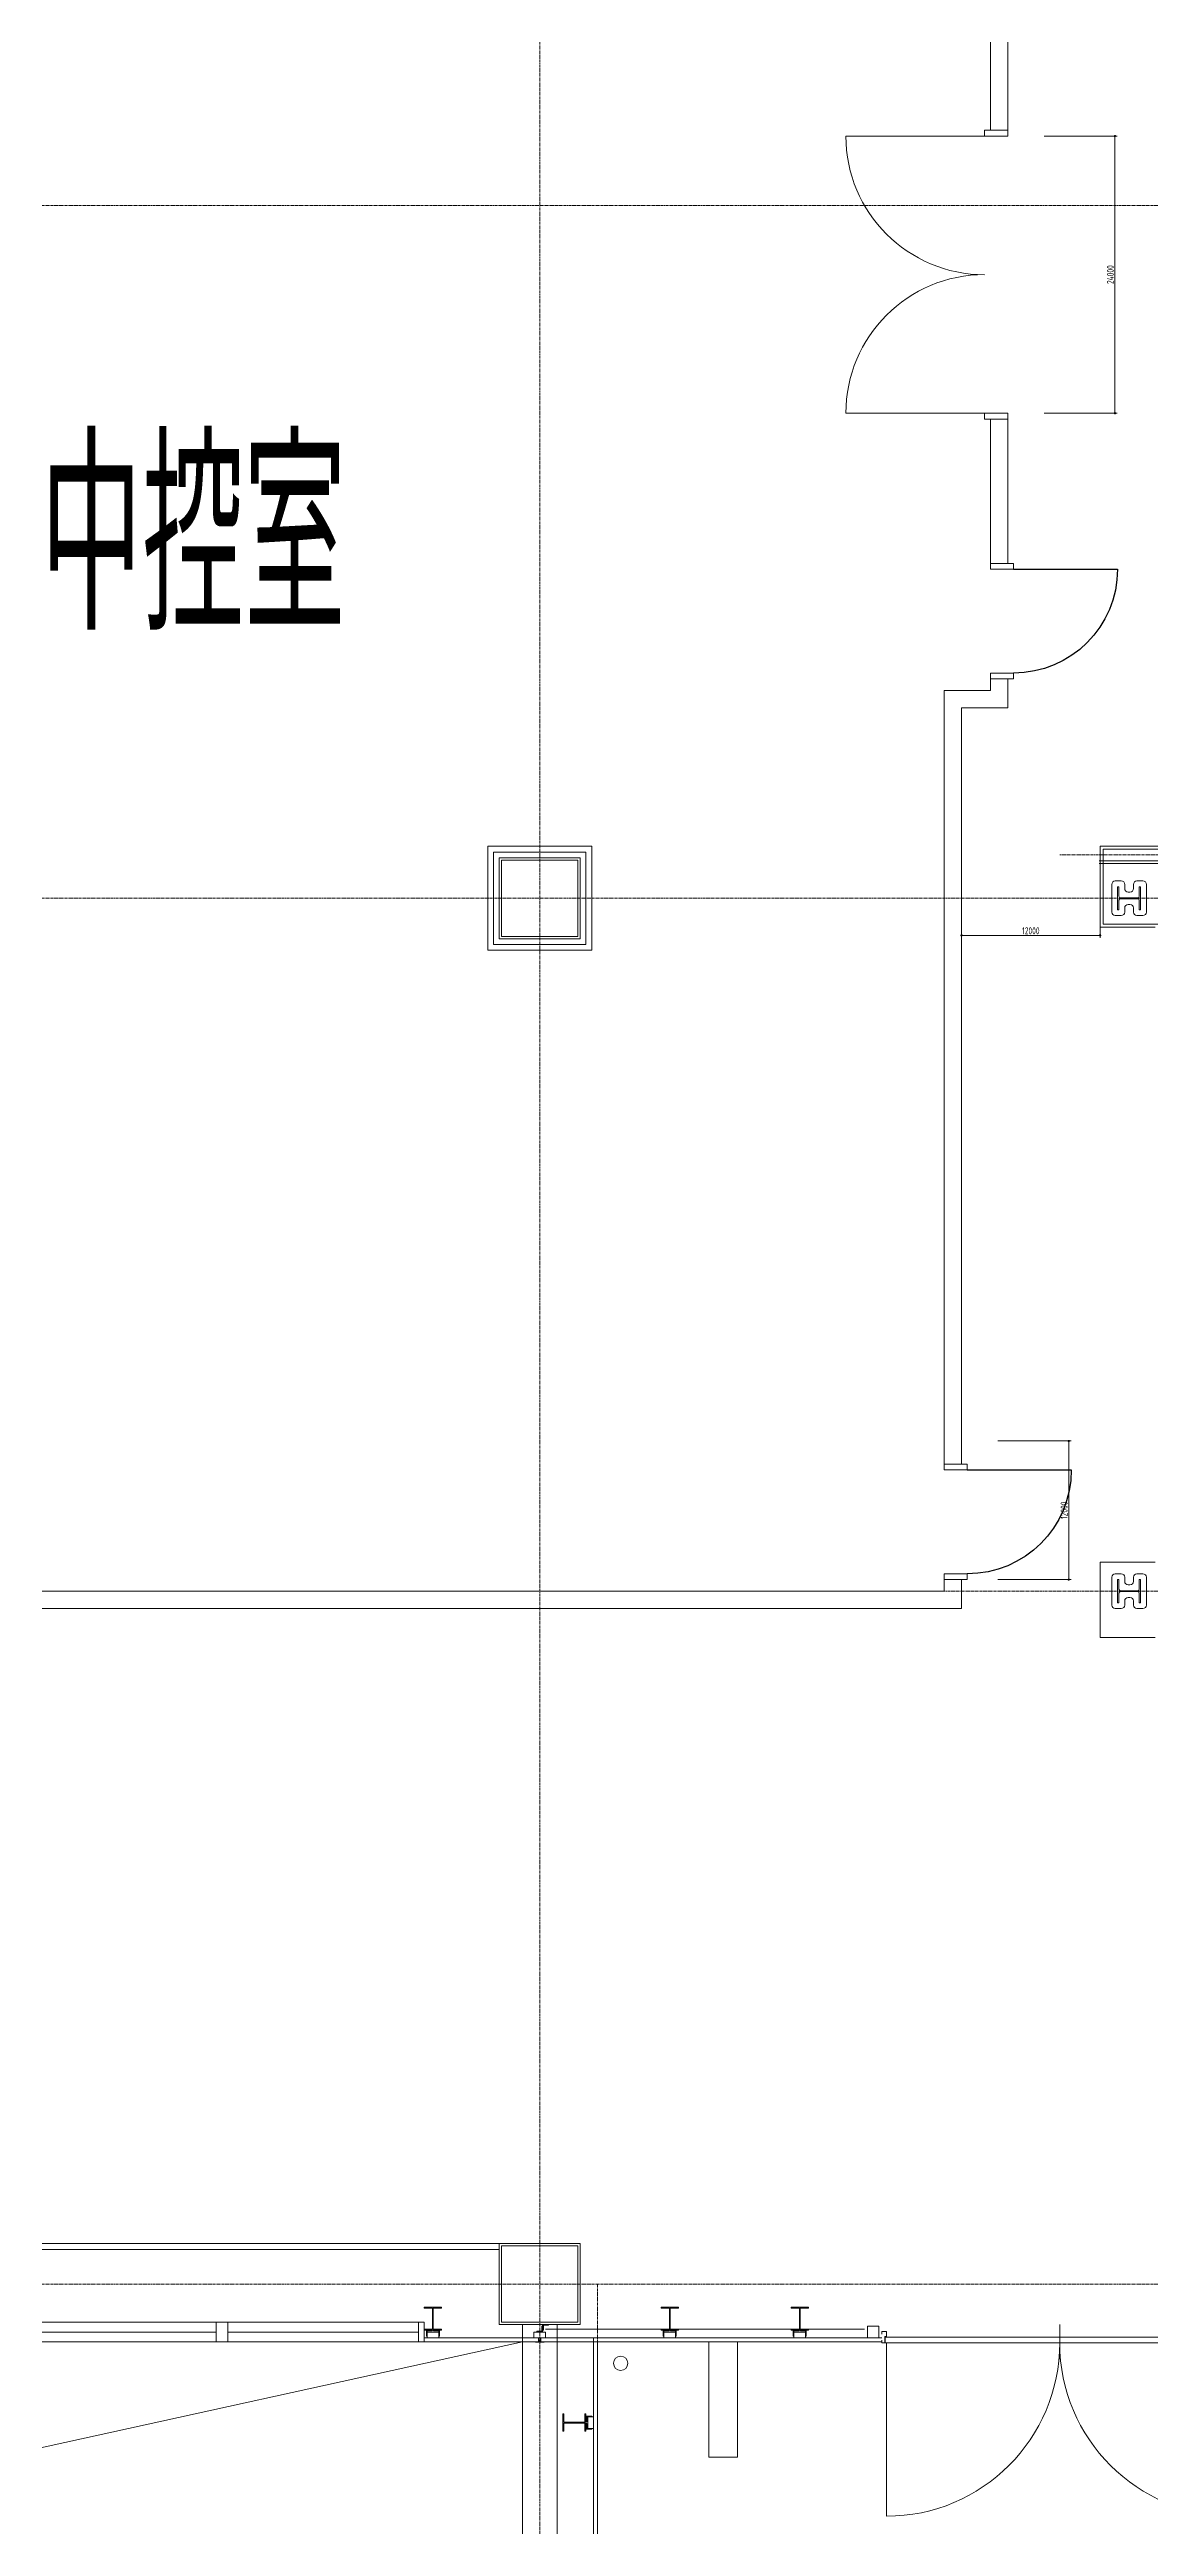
# Model space of a CAD drawing. Extents: x 73996 to 686888, y -9729 to 263202.
# Drawn here: x 503683 to 513210, y 179104 to 200552 of the extents above; entities that cross this region are included whole.
import ezdxf
from ezdxf.enums import TextEntityAlignment as Align

# ---------------------------------------------------------------- set-up
doc = ezdxf.new("R2010")
doc.units = 0
doc.header["$LTSCALE"] = 20
doc.linetypes.add('Data Center Layout_L20$0$CENTER', pattern=[2, 1.25, -0.25, 0.25, -0.25])
doc.layers.add('Data Center Layout_L20$0$A-Door (PH1)', color=252, linetype='Continuous')
doc.layers.add('Data Center Layout_L20$0$MACHINE-DIM', color=252, linetype='Continuous')
for name, color, linetype, lineweight in [('Data Center Layout_L20$0$A-Wall (PH1)', 252, 'Continuous', 0), ('Data Center Layout_L20$0$A-Zone (PH1)', 252, 'Continuous', 0), ('Data Center Layout_L20$0$ARC', 252, 'Continuous', 0), ('Data Center Layout_L20$0$H-SIN', 252, 'Data Center Layout_L20$0$CENTER', 9), ('Data Center Layout_L20$0$K-SIN', 252, 'Data Center Layout_L20$0$CENTER', 9), ('Data Center Layout_L20$0$STEEL1', 252, 'Continuous', 0), ('Data Center Layout_L20$0$SUGATA3', 252, 'Continuous', 0)]:
    doc.layers.add(name, color=color, linetype=linetype, lineweight=lineweight)
doc.styles.add('Data Center Layout_L20$0$ATS', font='monotxt', dxfattribs={"bigfont": 'BIGFONT'})
doc.styles.add('Data Center Layout_L20$0$dim-txt', font='isocp.shx', dxfattribs={"width": 0.7, "bigfont": 'chineset.shx'})
doc.dimstyles.new('Data Center Layout_L20$0$ARCH-dim-200MM', dxfattribs={"dimscale": 200, "dimtxt": 0.3, "dimasz": 0.1, "dimexe": 0.1, "dimexo": 0.1, "dimgap": 0.05, "dimtad": 1, "dimdec": 0, "dimlfac": 10, "dimdsep": 46, "dimtxsty": 'Data Center Layout_L20$0$dim-txt', "dimblk": 'Data Center Layout_L20$0$_Dot', "dimcen": 2, "dimclrd": 256, "dimclre": 256, "dimclrt": 256, "dimadec": 0, "dimazin": 0, "dimtfac": 0.8, "dimtdec": 1, "dimtix": 1, "dimtmove": 2, "dimatfit": 3, "dimldrblk": 'Data Center Layout_L20$0$_ArchTick', "dimfxl": 1, "dimtvp": 1, "dimtolj": 1, "dimlwd": 13, "dimlwe": 9, "dimarcsym": 0})

# ---------------------------------------------------------------- blocks, each defined once
blk = doc.blocks.new('Data Center Layout_L20$0$_Dot')
at = {"layer": 'Data Center Layout_L20$0$MACHINE-DIM', "color": 0, "lineweight": -2}
blk.add_line((-0.5, 0), (-1, 0), dxfattribs=at)
at = {"layer": 'Data Center Layout_L20$0$MACHINE-DIM', "color": 0, "const_width": 0.5}
blk.add_lwpolyline([(-0.25, 0, 1), (0.25, 0, 1)], format="xyb", close=True, dxfattribs=at)
blk = doc.blocks.new('*D99')
at = {"layer": 'Data Center Layout_L20$0$STEEL1', "lineweight": 9, "transparency": 16777216}
for p, q in [((554304, 166646), (554938, 166646)), ((554304, 164246), (554938, 164246))]:
    blk.add_line(p, q, dxfattribs=at)
at = {"layer": 'Data Center Layout_L20$0$STEEL1', "lineweight": 13, "transparency": 16777216}
blk.add_line((554918, 166626), (554918, 164266), dxfattribs=at)
at = {"layer": 'DEFPOINTS', "color": 0, "transparency": 16777216}
for p in [(554284, 166646), (554284, 164246), (554918, 164246)]:
    blk.add_point(p, dxfattribs=at)
at = {"layer": 'Data Center Layout_L20$0$STEEL1', "lineweight": 13, "transparency": 16777216, "xscale": 20, "yscale": 20, "zscale": 20}
for p, rotation in [((554918, 166646), 90), ((554918, 164246), 270)]:
    blk.add_blockref('Data Center Layout_L20$0$_Dot', p, dxfattribs=dict(at, rotation=rotation))
at = {"layer": 'Data Center Layout_L20$0$STEEL1', "transparency": 16777216, "insert": (554878, 165446), "char_height": 60, "attachment_point": 5, "rotation": 90, "style": 'Data Center Layout_L20$0$dim-txt'}
blk.add_mtext('\\A1;24000', dxfattribs=at)
blk = doc.blocks.new('Data Center Layout_L20$0$_ArchTick')
at = {"layer": 'Data Center Layout_L20$0$MACHINE-DIM', "color": 0, "const_width": 0.15}
blk.add_lwpolyline([(-0.5, -0.5), (0.5, 0.5)], dxfattribs=at)
blk = doc.blocks.new('*D101')
at = {"layer": 'Data Center Layout_L20$0$STEEL1', "lineweight": 9, "transparency": 16777216}
for p, q in [((553590, 160140), (553590, 159704)), ((554790, 160140), (554790, 159704))]:
    blk.add_line(p, q, dxfattribs=at)
at = {"layer": 'Data Center Layout_L20$0$STEEL1', "lineweight": 13, "transparency": 16777216}
blk.add_line((553610, 159724), (554770, 159724), dxfattribs=at)
at = {"layer": 'DEFPOINTS', "color": 0, "transparency": 16777216}
for p in [(553590, 160160), (554790, 160160), (554790, 159724)]:
    blk.add_point(p, dxfattribs=at)
at = {"layer": 'Data Center Layout_L20$0$STEEL1', "lineweight": 13, "transparency": 16777216, "xscale": 20, "yscale": 20, "zscale": 20, "rotation": 180}
blk.add_blockref('Data Center Layout_L20$0$_Dot', (553590, 159724), dxfattribs=at)
at = {"layer": 'Data Center Layout_L20$0$STEEL1', "lineweight": 13, "transparency": 16777216, "xscale": 20, "yscale": 20, "zscale": 20}
blk.add_blockref('Data Center Layout_L20$0$_Dot', (554790, 159724), dxfattribs=at)
at = {"layer": 'Data Center Layout_L20$0$STEEL1', "transparency": 16777216, "insert": (554190, 159764), "char_height": 60, "attachment_point": 5, "style": 'Data Center Layout_L20$0$dim-txt'}
blk.add_mtext('\\A1;12000', dxfattribs=at)
blk = doc.blocks.new('*D102')
at = {"layer": 'Data Center Layout_L20$0$STEEL1', "lineweight": 9, "transparency": 16777216}
for p, q in [((553904, 155346), (554538, 155346)), ((553904, 154146), (554538, 154146))]:
    blk.add_line(p, q, dxfattribs=at)
at = {"layer": 'Data Center Layout_L20$0$STEEL1', "lineweight": 13, "transparency": 16777216}
blk.add_line((554518, 155326), (554518, 154166), dxfattribs=at)
at = {"layer": 'DEFPOINTS', "color": 0, "transparency": 16777216}
for p in [(553884, 155346), (553884, 154146), (554518, 154146)]:
    blk.add_point(p, dxfattribs=at)
at = {"layer": 'Data Center Layout_L20$0$STEEL1', "lineweight": 13, "transparency": 16777216, "xscale": 20, "yscale": 20, "zscale": 20}
for p, rotation in [((554518, 155346), 90), ((554518, 154146), 270)]:
    blk.add_blockref('Data Center Layout_L20$0$_Dot', p, dxfattribs=dict(at, rotation=rotation))
at = {"layer": 'Data Center Layout_L20$0$STEEL1', "transparency": 16777216, "insert": (554478, 154746), "char_height": 60, "attachment_point": 5, "rotation": 90, "style": 'Data Center Layout_L20$0$dim-txt'}
blk.add_mtext('\\A1;12000', dxfattribs=at)
blk = doc.blocks.new('Data Center Layout_L20$0$X-NFAB-UPS_L10$0$A$C65aec59f')
at = {"lineweight": 0}
for p, q in [((0, 1200), (-1200, 1200)), ((0, 1250), (20, 1250)), ((0, 1250), (0, 1200)), ((200, 1250), (0, 1250)), ((0, 1250), (20, 1250)), ((0, 1250), (20, 1250)), ((0, 1200), (200, 1200)), ((20, 1250), (180, 1250)), ((20, 1250), (180, 1250)), ((20, 1250), (180, 1250)), ((180, 1250), (200, 1250)), ((180, 1250), (200, 1250)), ((180, 1250), (200, 1250)), ((200, 1200), (200, 1250)), ((0, -1200), (-1200, -1200)), ((200, -1200), (0, -1200)), ((0, -1200), (0, -1250)), ((0, -1250), (20, -1250)), ((0, -1250), (200, -1250)), ((0, -1250), (20, -1250)), ((0, -1250), (20, -1250)), ((20, -1250), (180, -1250)), ((20, -1250), (180, -1250)), ((20, -1250), (180, -1250)), ((180, -1250), (200, -1250)), ((180, -1250), (200, -1250)), ((180, -1250), (200, -1250)), ((200, -1250), (200, -1200))]:
    blk.add_line(p, q, dxfattribs=at)
for centre, major_axis in [((0, 1200), (-849, 849)), ((0, -1200), (849, 849))]:
    blk.add_ellipse(centre, major_axis=major_axis, ratio=1, start_param=0.785398, end_param=2.356194, dxfattribs=at)
blk = doc.blocks.new('Data Center Layout_L20$0$X-NFAB-UPS_L10$0$A$C01469983')
at = {"lineweight": 0}
for p, q in [((-180, 0), (-200, 0)), ((-200, 0), (-200, -50)), ((0, 0), (-200, 0)), ((-180, 0), (-200, 0)), ((-180, 0), (-200, 0)), ((-20, 0), (-180, 0)), ((-20, 0), (-180, 0)), ((-20, 0), (-180, 0)), ((0, 0), (-20, 0)), ((0, 0), (-20, 0)), ((0, 0), (-20, 0)), ((0, -50), (0, 0)), ((-200, -50), (0, -50)), ((0, -950), (-200, -950)), ((-200, -950), (-200, -1000)), ((-180, -1000), (-200, -1000)), ((-200, -1000), (0, -1000)), ((-180, -1000), (-200, -1000)), ((-180, -1000), (-200, -1000)), ((-20, -1000), (-180, -1000)), ((-20, -1000), (-180, -1000)), ((-20, -1000), (-180, -1000)), ((0, -1000), (-20, -1000)), ((0, -1000), (-20, -1000)), ((0, -1000), (-20, -1000)), ((0, -1000), (0, -950))]:
    blk.add_line(p, q, dxfattribs=at)
blk.add_line((-200, -50), (-1100, -50))
at = {"lineweight": 0, "flags": 128}
blk.add_lwpolyline([(0, 0), (0, 100)], dxfattribs=at)
blk.add_arc((-200, -50), 900, 180, 270)
blk = doc.blocks.new('Data Center Layout_L20$0$A$C80dc7663')
at = {"layer": 'Data Center Layout_L20$0$A-Wall (PH1)'}
for points in [[(553840.24, 171020.59), (553990.24, 171020.59), (553990.24, 166695.59), (553840.24, 166695.59)], [(553840.24, 164195.59), (553990.24, 164195.59), (553990.24, 162945.59), (553840.24, 162945.59)], [(553990.24, 161945.59), (553990.24, 161695.59), (553590.24, 161695.59), (553590.24, 155145.59), (553440.24, 155145.59), (553440.24, 161845.59), (553840.24, 161845.59), (553840.24, 161945.59)]]:
    blk.add_lwpolyline(points, close=True, dxfattribs=at)
blk.add_lwpolyline([(540940.24, 159595.59), (540940.24, 154045.59), (553440.24, 154045.59), (553440.24, 154145.59), (553590.24, 154145.59), (553590.24, 153895.59), (540790.24, 153895.59), (540790.24, 159595.59)], dxfattribs=at)
at = {"layer": 'Data Center Layout_L20$0$ARC'}
for p, q in [((554790.24, 160495.59), (554790.24, 159795.59)), ((555491.54, 160470.59), (554815.24, 160470.59)), ((554815.24, 160470.59), (554815.24, 159820.59)), ((555491.54, 160370.59), (554780.24, 160370.59)), ((554780.24, 160345.59), (555491.54, 160345.59)), ((554890.24, 160165.59), (554890.24, 159925.59)), ((554920.24, 160195.59), (554972.24, 160195.59)), ((554940.24, 160145.59), (554940.24, 159945.59)), ((554940.24, 160145.59), (554952.24, 160145.59)), ((554952.24, 160145.59), (554952.24, 160062.59)), ((554952.24, 160028.59), (554952.24, 159945.59)), ((554965.24, 160049.59), (555115.24, 160049.59)), ((554965.24, 160041.59), (555115.24, 160041.59)), ((555002.24, 160165.59), (555002.24, 160129.59)), ((555032.24, 160099.59), (555048.24, 160099.59)), ((555078.24, 160165.59), (555078.24, 160129.59)), ((555108.24, 160195.59), (555160.24, 160195.59)), ((555128.24, 160145.59), (555128.24, 160062.59)), ((555128.24, 160145.59), (555140.24, 160145.59)), ((555128.24, 160028.59), (555128.24, 159945.59)), ((555140.24, 160145.59), (555140.24, 159945.59)), ((555190.24, 160165.59), (555190.24, 159925.59)), ((555265.24, 159795.59), (554790.24, 159795.59)), ((555290.24, 159820.59), (554815.24, 159820.59)), ((554920.24, 159895.59), (554972.24, 159895.59)), ((554940.24, 159945.59), (554952.24, 159945.59)), ((555002.24, 159961.59), (555002.24, 159925.59)), ((555032.24, 159991.59), (555048.24, 159991.59)), ((555078.24, 159961.59), (555078.24, 159925.59)), ((555108.24, 159895.59), (555160.24, 159895.59)), ((555128.24, 159945.59), (555140.24, 159945.59)), ((554790.24, 154295.59), (554790.24, 153645.59)), ((555265.24, 154295.59), (554790.24, 154295.59)), ((554890.24, 154165.59), (554890.24, 153925.59)), ((554920.24, 154195.59), (554972.24, 154195.59)), ((554940.24, 154145.59), (554940.24, 153945.59)), ((554940.24, 154145.59), (554952.24, 154145.59)), ((554952.24, 154145.59), (554952.24, 154062.59)), ((554952.24, 154028.59), (554952.24, 153945.59)), ((554965.24, 154049.59), (555115.24, 154049.59)), ((554965.24, 154041.59), (555115.24, 154041.59)), ((555002.24, 154165.59), (555002.24, 154129.59)), ((555032.24, 154099.59), (555048.24, 154099.59)), ((555078.24, 154165.59), (555078.24, 154129.59)), ((555108.24, 154195.59), (555160.24, 154195.59)), ((555128.24, 154145.59), (555128.24, 154062.59)), ((555128.24, 154145.59), (555140.24, 154145.59)), ((555128.24, 154028.59), (555128.24, 153945.59)), ((555140.24, 154145.59), (555140.24, 153945.59)), ((555190.24, 154165.59), (555190.24, 153925.59)), ((554920.24, 153895.59), (554972.24, 153895.59)), ((554940.24, 153945.59), (554952.24, 153945.59)), ((555002.24, 153961.59), (555002.24, 153925.59)), ((555032.24, 153991.59), (555048.24, 153991.59)), ((555078.24, 153961.59), (555078.24, 153925.59)), ((555108.24, 153895.59), (555160.24, 153895.59)), ((555128.24, 153945.59), (555140.24, 153945.59)), ((555265.24, 153645.59), (554790.24, 153645.59)), ((541940.24, 147715.59), (548940.24, 147715.59)), ((545490.24, 147630.59), (547140.24, 147630.59)), ((547140.24, 147715.59), (547140.24, 147545.59)), ((547240.24, 147715.59), (547240.24, 147545.59)), ((547240.24, 147630.59), (548890.24, 147630.59)), ((548890.24, 147545.59), (548890.24, 147715.59)), ((548940.24, 147545.59), (548940.24, 147715.59)), ((548940.24, 147580.59), (552900.24, 147580.59)), ((549790.24, 147695.59), (549790.24, 140395.59)), ((550090.24, 147695.59), (550090.24, 140395.59)), ((550404.78, 138830.59), (550404.78, 147580.59)), ((517290.24, 140395.59), (549790.24, 147545.59)), ((548940.24, 147545.59), (541940.24, 147545.59)), ((548940.24, 147545.59), (552900.24, 147545.59)), ((550440.24, 138795.59), (550440.24, 147545.59)), ((552940.24, 146035.59), (552940.24, 147535.59))]:
    blk.add_line(p, q, dxfattribs=at)
at = {"layer": 'Data Center Layout_L20$0$ARC', "linetype": 'Continuous'}
for p, q in [((555491.54, 160495.59), (554790.24, 160495.59)), ((549590.24, 148395.59), (541290.24, 148395.59)), ((549590.24, 148345.59), (541290.24, 148345.59)), ((554440.24, 147395.59), (554440.24, 147695.59))]:
    blk.add_line(p, q, dxfattribs=at)
at = {"layer": 'Data Center Layout_L20$0$ARC'}
for points in [[(550390.24, 160495.59), (550390.24, 159595.59), (549490.24, 159595.59), (549490.24, 160495.59)], [(549540.24, 160445.59), (550340.24, 160445.59), (550340.24, 159645.59), (549540.24, 159645.59)], [(549590.24, 159695.59), (549590.24, 160395.59), (550290.24, 160395.59), (550290.24, 159695.59)], [(549610.24, 160375.59), (550270.24, 160375.59), (550270.24, 159715.59), (549610.24, 159715.59)], [(549590.24, 147695.59), (549590.24, 148395.59), (550290.24, 148395.59), (550290.24, 147695.59)], [(549610.24, 147715.59), (549610.24, 148375.59), (550270.24, 148375.59), (550270.24, 147715.59)], [(548940.24, 147645.59), (549090.24, 147645.59), (549090.24, 147654.59), (549018.24, 147654.59), (549018.24, 147836.59), (549090.24, 147836.59), (549090.24, 147845.59), (548940.24, 147845.59), (548940.24, 147836.59), (549012.24, 147836.59), (549012.24, 147654.59), (548940.24, 147654.59)], [(550990.24, 147645.59), (551140.24, 147645.59), (551140.24, 147654.59), (551068.24, 147654.59), (551068.24, 147836.59), (551140.24, 147836.59), (551140.24, 147845.59), (550990.24, 147845.59), (550990.24, 147836.59), (551062.24, 147836.59), (551062.24, 147654.59), (550990.24, 147654.59)], [(552115.24, 147645.59), (552265.24, 147645.59), (552265.24, 147654.59), (552193.24, 147654.59), (552193.24, 147836.59), (552265.24, 147836.59), (552265.24, 147845.59), (552115.24, 147845.59), (552115.24, 147836.59), (552187.24, 147836.59), (552187.24, 147654.59), (552115.24, 147654.59)], [(548959.24, 147595.59), (548959.24, 147645.59), (549009.24, 147645.59), (549009.24, 147639.59), (548965.24, 147639.59), (548965.24, 147595.59)], [(548965.24, 147630.59), (549065.24, 147630.59), (549065.24, 147580.59), (548965.24, 147580.59)], [(549071.24, 147595.59), (549071.24, 147645.59), (549021.24, 147645.59), (549021.24, 147639.59), (549065.24, 147639.59), (549065.24, 147595.59)], [(549890.24, 147630.59), (549990.24, 147630.59), (549990.24, 147580.59), (549890.24, 147580.59)], [(549915.24, 147630.59), (549965.24, 147630.59), (549965.24, 147680.59), (549959.24, 147680.59), (549959.24, 147636.59), (549915.24, 147636.59)], [(549930.24, 147545.59), (549950.24, 147545.59), (549950.24, 147580.59), (549930.24, 147580.59)], [(549965.24, 147645.59), (549965.24, 147695.59), (550015.24, 147695.59), (550015.24, 147689.59), (549971.24, 147689.59), (549971.24, 147645.59)], [(551009.24, 147595.59), (551009.24, 147645.59), (551059.24, 147645.59), (551059.24, 147639.59), (551015.24, 147639.59), (551015.24, 147595.59)], [(551015.24, 147630.59), (551115.24, 147630.59), (551115.24, 147580.59), (551015.24, 147580.59)], [(551121.24, 147595.59), (551121.24, 147645.59), (551071.24, 147645.59), (551071.24, 147639.59), (551115.24, 147639.59), (551115.24, 147595.59)], [(552134.24, 147595.59), (552134.24, 147645.59), (552184.24, 147645.59), (552184.24, 147639.59), (552140.24, 147639.59), (552140.24, 147595.59)], [(552140.24, 147630.59), (552240.24, 147630.59), (552240.24, 147580.59), (552140.24, 147580.59)], [(552246.24, 147595.59), (552246.24, 147645.59), (552196.24, 147645.59), (552196.24, 147639.59), (552240.24, 147639.59), (552240.24, 147595.59)], [(552775.24, 147680.59), (552875.24, 147680.59), (552875.24, 147580.59), (552775.24, 147580.59)], [(552930.24, 147535.59), (554440.24, 147535.59), (554440.24, 147585.59), (552930.24, 147585.59)], [(555950.24, 147535.59), (554440.24, 147535.59), (554440.24, 147585.59), (555950.24, 147585.59)], [(550340.24, 146770.59), (550340.24, 146920.59), (550331.24, 146920.59), (550331.24, 146848.59), (550149.24, 146848.59), (550149.24, 146920.59), (550140.24, 146920.59), (550140.24, 146770.59), (550149.24, 146770.59), (550149.24, 146842.59), (550331.24, 146842.59), (550331.24, 146770.59)], [(550390.24, 146901.59), (550340.24, 146901.59), (550340.24, 146851.59), (550346.24, 146851.59), (550346.24, 146895.59), (550390.24, 146895.59)], [(550390.24, 146789.59), (550340.24, 146789.59), (550340.24, 146839.59), (550346.24, 146839.59), (550346.24, 146795.59), (550390.24, 146795.59)], [(550355.24, 146795.59), (550355.24, 146895.59), (550405.24, 146895.59), (550405.24, 146795.59)]]:
    blk.add_lwpolyline(points, close=True, dxfattribs=at)
for points in [[(552900.24, 147560.59), (552900.24, 147535.59), (552925.24, 147535.59), (552925.24, 147590.59), (552940.24, 147590.59), (552940.24, 147635.59), (552900.24, 147635.59), (552900.24, 147610.59)], [(549902.74, 147543.59), (549932.74, 147543.59), (549932.74, 147559.59), (549947.74, 147559.59), (549947.74, 147543.59), (549977.74, 147543.59)]]:
    blk.add_lwpolyline(points, dxfattribs=at)
at = {"layer": 'Data Center Layout_L20$0$ARC', "linetype": 'Continuous'}
blk.add_lwpolyline([(551402.74, 147545.59), (551402.74, 146545.59), (551652.74, 146545.59), (551652.74, 147545.59)], close=True, dxfattribs=at)
at = {"layer": 'Data Center Layout_L20$0$ARC'}
blk.add_circle((550640.24, 147359.34), 62.5, dxfattribs=at)
for centre, radius, start, end in [((554920.24, 160165.59), 30, 90, 180), ((554965.24, 160062.59), 13, 180, 270), ((554965.24, 160028.59), 13, 90, 180), ((554972.24, 160165.59), 30, 0, 90), ((555032.24, 160129.59), 30, 180, 270), ((555048.24, 160129.59), 30, 270, 0), ((555108.24, 160165.59), 30, 90, 180), ((555115.24, 160062.59), 13, 270, 0), ((555115.24, 160028.59), 13, 0, 90), ((555160.24, 160165.59), 30, 0, 90), ((554920.24, 159925.59), 30, 180, 270), ((554972.24, 159925.59), 30, 270, 0), ((555032.24, 159961.59), 30, 90, 180), ((555048.24, 159961.59), 30, 0, 90), ((555108.24, 159925.59), 30, 180, 270), ((555160.24, 159925.59), 30, 270, 0), ((554920.24, 154165.59), 30, 90, 180), ((554965.24, 154062.59), 13, 180, 270), ((554965.24, 154028.59), 13, 90, 180), ((554972.24, 154165.59), 30, 0, 90), ((555032.24, 154129.59), 30, 180, 270), ((555048.24, 154129.59), 30, 270, 0), ((555108.24, 154165.59), 30, 90, 180), ((555115.24, 154062.59), 13, 270, 0), ((555115.24, 154028.59), 13, 0, 90), ((555160.24, 154165.59), 30, 0, 90), ((554920.24, 153925.59), 30, 180, 270), ((554972.24, 153925.59), 30, 270, 0), ((555032.24, 153961.59), 30, 90, 180), ((555048.24, 153961.59), 30, 0, 90), ((555108.24, 153925.59), 30, 180, 270), ((555160.24, 153925.59), 30, 270, 0), ((552940.24, 147535.59), 1500, 270, 0), ((555940.24, 147535.59), 1500, 180, 270)]:
    blk.add_arc(centre, radius, start, end, dxfattribs=at)
for p in [(555040.24, 160045.59), (555040.24, 154045.59)]:
    blk.add_point(p, dxfattribs=at)
at = {"layer": 'Data Center Layout_L20$0$H-SIN'}
for p, q in [((549940.24, 124521.53), (549940.24, 230045.59)), ((294307.41, 166045.59), (588940.24, 166045.59)), ((294307.41, 160045.59), (588940.24, 160045.59)), ((294307.41, 154045.59), (588940.24, 154045.59)), ((294307.41, 148045.59), (588940.24, 148045.59))]:
    blk.add_line(p, q, dxfattribs=at)
at = {"layer": 'Data Center Layout_L20$0$K-SIN'}
for p, q in [((559893.24, 160420.59), (554440.24, 160420.59)), ((550440.24, 148045.59), (550440.24, 126521.53))]:
    blk.add_line(p, q, dxfattribs=at)
at = {"layer": 'Data Center Layout_L20$0$SUGATA3'}
blk.add_line((549990.24, 147655.59), (552750.24, 147655.59), dxfattribs=at)
at = {"layer": 'Data Center Layout_L20$0$A-Door (PH1)', "xscale": -1, "rotation": 180}
blk.add_blockref('Data Center Layout_L20$0$X-NFAB-UPS_L10$0$A$C65aec59f', (553790.24, 165445.59), dxfattribs=at)
at = {"layer": 'Data Center Layout_L20$0$A-Door (PH1)', "xscale": -1}
for p in [(553840.24, 162945.59), (553440.24, 155145.59)]:
    blk.add_blockref('Data Center Layout_L20$0$X-NFAB-UPS_L10$0$A$C01469983', p, dxfattribs=at)
at = {"layer": 'Data Center Layout_L20$0$A-Zone (PH1)', "style": 'Data Center Layout_L20$0$ATS', "width": 0.5}
blk.add_text('中控室', height=1600, dxfattribs=at).set_placement((546940.24, 163170.59), align=Align.MIDDLE_CENTER)
at = {"layer": 'Data Center Layout_L20$0$STEEL1'}
for base, p1, p2, picture, middle in [((554918.49, 164245.59), (554284.29, 166645.59), (554284.29, 164245.59), '*D99', (554878.48, 165445.59)), ((554518.49, 154145.59), (553884.29, 155345.59), (553884.29, 154145.59), '*D102', (554478.48, 154745.59))]:
    dim = blk.add_linear_dim(base=base, p1=p1, p2=p2, angle=90, dimstyle='Data Center Layout_L20$0$ARCH-dim-200MM', dxfattribs=at)
    dim.commit()
    dim.dimension.update_dxf_attribs({"geometry": picture, "text_midpoint": middle})
dim = blk.add_linear_dim(base=(554790.24, 159723.69), p1=(553590.24, 160159.93), p2=(554790.24, 160159.93), dimstyle='Data Center Layout_L20$0$ARCH-dim-200MM', dxfattribs=at)
dim.commit()
dim.dimension.update_dxf_attribs({"geometry": '*D101', "text_midpoint": (554190.24, 159763.69)})
blk = doc.blocks.new('Data Center Layout_L20')
blk.add_blockref('Data Center Layout_L20$0$A$C80dc7663', (-42015, 33157))

msp = doc.modelspace()

# ---------------------------------------------------------------- block references
msp.add_blockref('Data Center Layout_L20', (0, 0))

doc.saveas('drawing.dxf')
